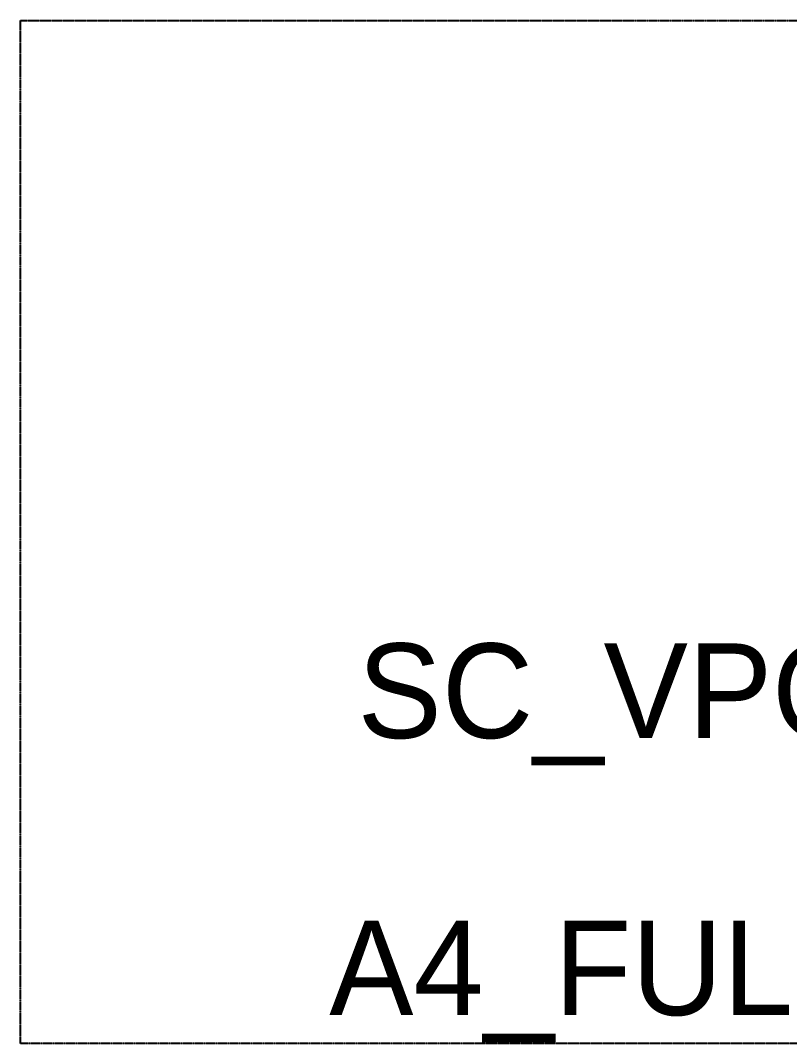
# Model space of a CAD drawing. Header units: millimetres. Extents: x -244126 to 368105, y -173968 to 259060.
# Drawn here: x 725 to 1457, y 5494 to 6468 of the extents above; entities that cross this region are included whole.
import ezdxf
from ezdxf.enums import TextEntityAlignment as Align

# ---------------------------------------------------------------- set-up
doc = ezdxf.new("R2010")
doc.units = ezdxf.units.MM
doc.header["$MEASUREMENT"] = 0
doc.linetypes.add('005_GG_TA_LINE', pattern=[13.75, 5, -1.25, 1.25, -1.25, 5])
doc.linetypes.add('TA_G_001.00_GG_TA_L_INE', pattern=[2.95, 1.1, -0.25, 0.25, -0.25, 1.1])
doc.styles.add('TA', font='Cordia New.ttf', dxfattribs={"height": 4.5})

# ---------------------------------------------------------------- blocks, each defined once
blk = doc.blocks.new('*U458')
at = {"color": 250, "linetype": 'TA_G_001.00_GG_TA_L_INE'}
blk.add_lwpolyline([(0, 0), (-1132.42, 0), (-1132.42, 973.03), (0, 973.03)], close=True, dxfattribs=at)
at = {"color": 0, "lineweight": -3}
blk.add_lwpolyline([(0, 0), (297, 0), (297, 210), (0, 210)], close=True, dxfattribs=at)
at = {"color": 150, "linetype": '005_GG_TA_LINE', "style": 'TA'}
for tag, p in [('NAME_VIEWPORT', (-29.24, 699.13)), ('SC_VPORT', (-29.24, 263.54)), ('SEQ_VIEWPORT', (-29.24, 0))]:
    blk.add_attdef(tag, text='', height=90, dxfattribs=at).set_placement(p, align=Align.BOTTOM_RIGHT)

msp = doc.modelspace()

# ---------------------------------------------------------------- block references
msp.add_blockref('*U458', (1857.28341, 5494.49185)).add_auto_attribs({'NAME_VIEWPORT': 'M104', 'SEQ_VIEWPORT': 'A4_FULL_SC1', 'SC_VPORT': 'SC_VPORT :1'})

doc.saveas('drawing.dxf')
